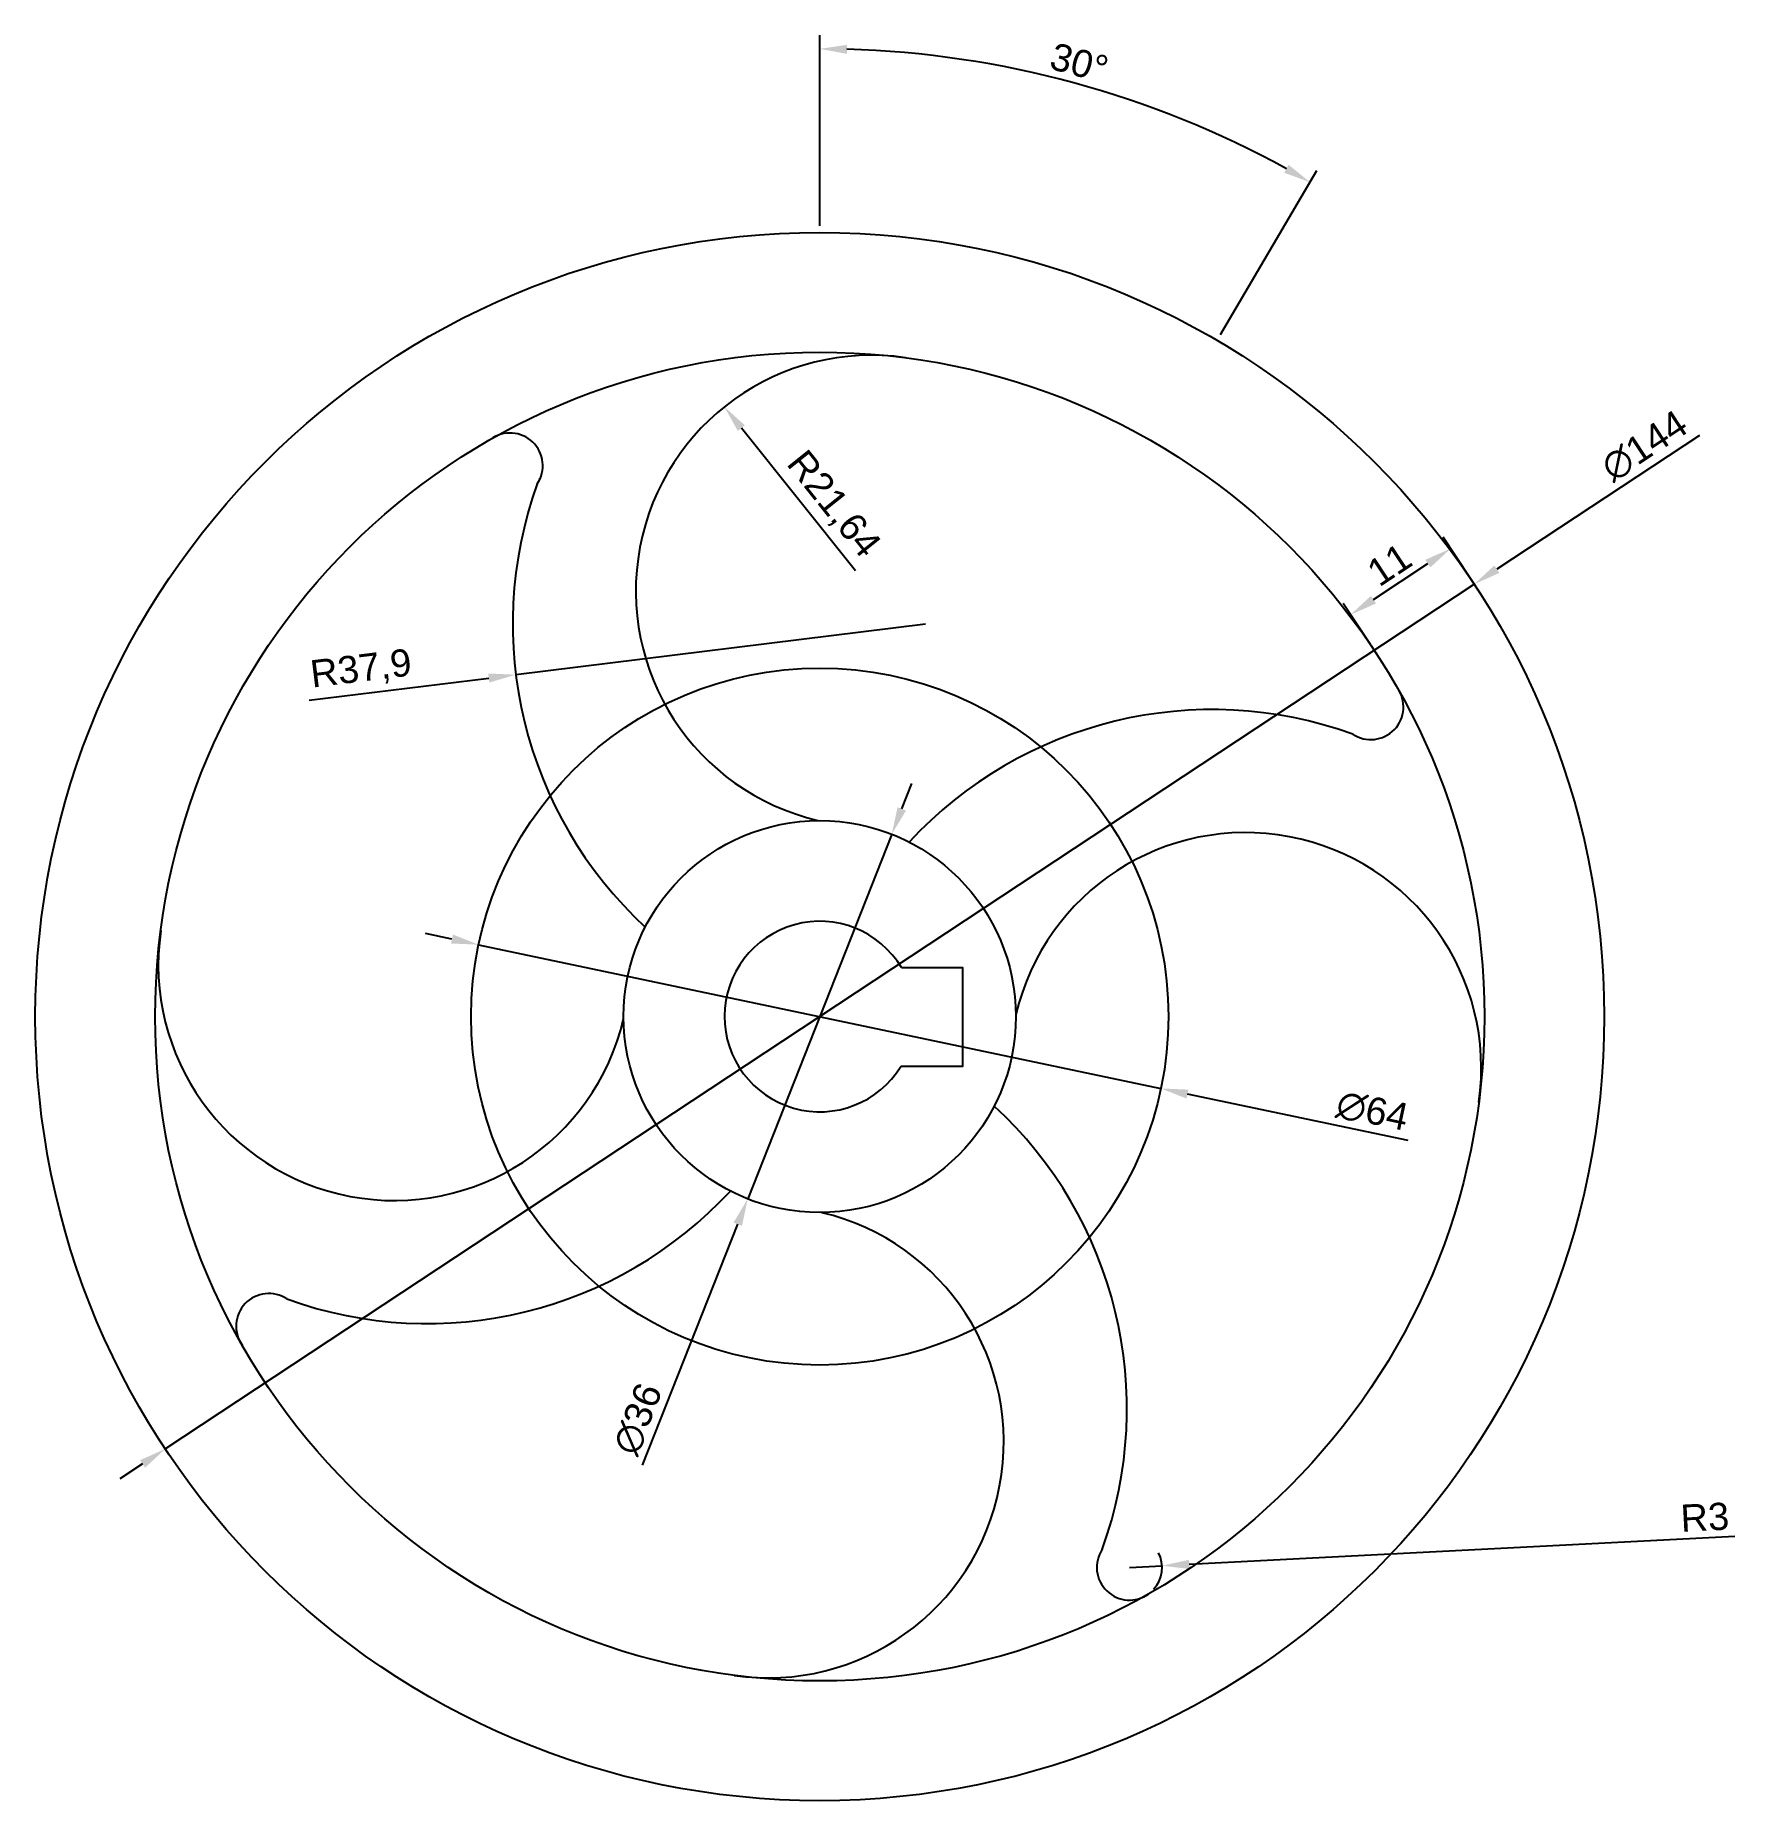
# Model space of a CAD drawing. Header units: millimetres. Extents: x 2442 to 5074, y 1939 to 4111.
# Drawn here: x 2441.8 to 2597.8, y 1939.1 to 2101.2 of the extents above; entities outside this region: 2.
import ezdxf

# ---------------------------------------------------------------- set-up
doc = ezdxf.new("R2010")
doc.units = ezdxf.units.MM
doc.styles.get("Standard").update_dxf_attribs({"font": 'arial.ttf'})
doc.dimstyles.new('ISO-25', dxfattribs={"dimtxt": 2.5, "dimasz": 2.5, "dimexe": 1.25, "dimexo": 0.625, "dimtad": 1, "dimtxsty": 'Standard', "dimcen": 2.5, "dimadec": 0, "dimazin": 0, "dimtfac": 1, "dimtmove": 0, "dimatfit": 3, "dimfxl": 1, "dimarcsym": 0})

# ---------------------------------------------------------------- blocks, each defined once
blk = doc.blocks.new('*U4')
for centre, radius, start, end in [((15.92, 4.61), 21.64, 81.7482, 256.8252), ((-17.26, 16.11), 3, 326.3322, 126.0563), ((20.88, 1.57), 37.9, 160.1313, 227.2383)]:
    blk.add_arc(centre, radius, start, end)
blk = doc.blocks.new('*U5')
at = {"color": 0, "linetype": 'ByBlock', "lineweight": -2, "transparency": 16777216}
blk.add_blockref('*U4', (2502.63, 2045.55), dxfattribs=at)
for p, rotation in [((2548.26, 2022.25), 270), ((2479.33, 1999.91), 90), ((2524.96, 1976.61), 180)]:
    blk.add_blockref('*U4', p, dxfattribs=dict(at, rotation=rotation))
blk = doc.blocks.new('*D6')
at = {"color": 0, "lineweight": -2, "transparency": 16777216}
for p, q in [((2594.53, 2064.44), (2575.94, 2052.16)), ((2453.72, 1971.38), (2573.86, 2050.78)), ((2451.64, 1970), (2449.55, 1968.63))]:
    blk.add_line(p, q, dxfattribs=at)
at = {"color": 0, "transparency": 16777216}
for points in [[(2575.71, 2052.5), (2576.17, 2051.81), (2573.86, 2050.78)], [(2451.41, 1970.35), (2451.87, 1969.66), (2453.72, 1971.38)]]:
    blk.add_solid(points, dxfattribs=at)
at = {"layer": 'Defpoints', "color": 0, "transparency": 16777216}
for p in [(2573.86, 2050.78), (2453.72, 1971.38)]:
    blk.add_point(p, dxfattribs=at)
at = {"color": 0, "transparency": 16777216, "insert": (2589.49, 2063.47), "char_height": 2.5, "attachment_point": 5, "rotation": 33.46}
blk.add_mtext('∅144', dxfattribs=at)
blk = doc.blocks.new('*D7')
at = {"color": 0, "lineweight": -2, "transparency": 16777216}
for p, q in [((2573.51, 2051.3), (2571.01, 2055.09)), ((2564.61, 2049.36), (2569.61, 2052.67)), ((2564.34, 2045.23), (2561.83, 2049.02))]:
    blk.add_line(p, q, dxfattribs=at)
at = {"color": 0, "transparency": 16777216}
for points in [[(2569.38, 2053.02), (2569.84, 2052.32), (2571.7, 2054.05)], [(2564.38, 2049.71), (2564.84, 2049.01), (2562.52, 2047.98)]]:
    blk.add_solid(points, dxfattribs=at)
at = {"layer": 'Defpoints', "color": 0, "transparency": 16777216}
for p in [(2571.7, 2054.05), (2573.86, 2050.78), (2564.68, 2044.71)]:
    blk.add_point(p, dxfattribs=at)
at = {"color": 0, "transparency": 16777216, "insert": (2566.07, 2052.58), "char_height": 2.5, "attachment_point": 5, "rotation": 33.46}
blk.add_mtext('11', dxfattribs=at)
blk = doc.blocks.new('*D9')
at = {"color": 0, "lineweight": -2, "transparency": 16777216}
for p, q in [((2480.03, 2018.2), (2477.59, 2018.72)), ((2482.48, 2017.68), (2545.1, 2004.48)), ((2567.79, 1999.69), (2547.55, 2003.96))]:
    blk.add_line(p, q, dxfattribs=at)
at = {"color": 0, "transparency": 16777216}
for points in [[(2480.12, 2018.61), (2479.95, 2017.79), (2482.48, 2017.68)], [(2547.63, 2004.37), (2547.46, 2003.55), (2545.1, 2004.48)]]:
    blk.add_solid(points, dxfattribs=at)
at = {"layer": 'Defpoints', "color": 0, "transparency": 16777216}
for p in [(2482.48, 2017.68), (2545.1, 2004.48)]:
    blk.add_point(p, dxfattribs=at)
at = {"color": 0, "transparency": 16777216, "insert": (2564.51, 2002.4), "char_height": 2.5, "attachment_point": 5, "rotation": 348.0898}
blk.add_mtext('∅64', dxfattribs=at)
blk = doc.blocks.new('*D12')
at = {"color": 0, "lineweight": -2, "transparency": 16777216}
for p, q in [((2521.32, 2030.15), (2522.24, 2032.47)), ((2520.4, 2027.82), (2507.18, 1994.34)), ((2497.53, 1969.9), (2506.26, 1992.01))]:
    blk.add_line(p, q, dxfattribs=at)
at = {"color": 0, "transparency": 16777216}
for points in [[(2520.93, 2030.3), (2521.71, 2029.99), (2520.4, 2027.82)], [(2505.88, 1992.16), (2506.65, 1991.86), (2507.18, 1994.34)]]:
    blk.add_solid(points, dxfattribs=at)
at = {"layer": 'Defpoints', "color": 0, "transparency": 16777216}
for p in [(2520.4, 2027.82), (2507.18, 1994.34)]:
    blk.add_point(p, dxfattribs=at)
at = {"color": 0, "transparency": 16777216, "insert": (2497.09, 1974.13), "char_height": 2.5, "attachment_point": 5, "rotation": 68.4586}
blk.add_mtext('∅36', dxfattribs=at)
blk = doc.blocks.new('*D14')
at = {"color": 0, "lineweight": -2, "transparency": 16777216}
for p, q in [((2513.79, 2083.7), (2513.79, 2101.18)), ((2550.58, 2073.7), (2559.43, 2088.77))]:
    blk.add_line(p, q, dxfattribs=at)
blk.add_arc((2513.79, 2011.08), 88.85, 61.1802, 88.3878, dxfattribs=at)
at = {"color": 0, "transparency": 16777216}
for points in [[(2516.28, 2099.48), (2516.3, 2100.31), (2513.79, 2099.93)], [(2556.83, 2089.29), (2556.42, 2088.56), (2558.79, 2087.69)]]:
    blk.add_solid(points, dxfattribs=at)
at = {"layer": 'Defpoints', "color": 0, "transparency": 16777216}
for p in [(2544.6, 2094.42), (2513.79, 2083.08), (2550.26, 2073.16), (2513.79, 2011.08)]:
    blk.add_point(p, dxfattribs=at)
at = {"color": 0, "transparency": 16777216, "insert": (2537.61, 2098.65), "char_height": 2.5, "attachment_point": 5, "rotation": 344.784}
blk.add_mtext('30°', dxfattribs=at)
blk = doc.blocks.new('*D18')
at = {"color": 0, "lineweight": -2, "transparency": 16777216}
for p, q in [((2597.77, 1963.34), (2547.71, 1960.78)), ((2542.21, 1960.5), (2545.21, 1960.65))]:
    blk.add_line(p, q, dxfattribs=at)
blk.add_arc((2542.21, 1960.5), 3, 317.9929, 26.7965, dxfattribs=at)
at = {"color": 0, "transparency": 16777216}
blk.add_solid([(2547.69, 1961.2), (2547.73, 1960.36), (2545.21, 1960.65)], dxfattribs=at)
at = {"layer": 'Defpoints', "color": 0, "transparency": 16777216}
for p in [(2542.21, 1960.5), (2545.21, 1960.65)]:
    blk.add_point(p, dxfattribs=at)
at = {"color": 0, "transparency": 16777216, "insert": (2595.03, 1965.1), "char_height": 2.5, "attachment_point": 5, "rotation": 2.9232}
blk.add_mtext('R3', dxfattribs=at)
blk = doc.blocks.new('*D19')
at = {"color": 0, "lineweight": -2, "transparency": 16777216}
for p, q in [((2523.5, 2047.12), (2485.9, 2042.47)), ((2466.93, 2040.13), (2483.41, 2042.16))]:
    blk.add_line(p, q, dxfattribs=at)
at = {"color": 0, "transparency": 16777216}
blk.add_solid([(2483.36, 2042.58), (2483.47, 2041.75), (2485.9, 2042.47)], dxfattribs=at)
at = {"layer": 'Defpoints', "color": 0, "transparency": 16777216}
for p in [(2523.5, 2047.12), (2485.9, 2042.47)]:
    blk.add_point(p, dxfattribs=at)
at = {"color": 0, "transparency": 16777216, "insert": (2471.7, 2042.86), "char_height": 2.5, "attachment_point": 5, "rotation": 7.0432}
blk.add_mtext('R37,9', dxfattribs=at)
blk = doc.blocks.new('*D20')
at = {"color": 0, "lineweight": -2, "transparency": 16777216}
blk.add_line((2517.06, 2052.01), (2506.6, 2065.11), dxfattribs=at)
at = {"color": 0, "transparency": 16777216}
blk.add_solid([(2506.92, 2065.37), (2506.27, 2064.85), (2505.04, 2067.06)], dxfattribs=at)
at = {"layer": 'Defpoints', "color": 0, "transparency": 16777216}
for p in [(2505.04, 2067.06), (2518.54, 2050.15)]:
    blk.add_point(p, dxfattribs=at)
at = {"color": 0, "transparency": 16777216, "insert": (2514.96, 2058.05), "char_height": 2.5, "attachment_point": 5, "rotation": 308.6101}
blk.add_mtext('R21,64', dxfattribs=at)
blk = doc.blocks.new('*U2')
for centre, radius, start, end in [((19.94, 2.09), 20.12, 120.9652, 224.7563), ((-7.85, 10.23), 3, 309.3563, 125.238), ((29.33, -3.24), 37, 162.4576, 205.7986)]:
    blk.add_arc(centre, radius, start, end)
blk = doc.blocks.new('*U3')
at = {"color": 0, "linetype": 'ByBlock', "lineweight": -2, "transparency": 16777216}
blk.add_blockref('*U2', (2494.03, 2051.88), dxfattribs=at)
for p, rotation in [((2554.59, 2030.84), 270), ((2472.99, 1991.32), 89.99999999999997), ((2533.55, 1970.28), 180)]:
    blk.add_blockref('*U2', p, dxfattribs=dict(at, rotation=rotation))

msp = doc.modelspace()

# ---------------------------------------------------------------- linework, layer by layer
msp.add_lwpolyline([(2521.288, 2015.582), (2526.897, 2015.582), (2526.897, 2006.505), (2521.244, 2006.505)])
for centre, radius in [((4845.897, 4099.411), 3), ((2513.791, 2011.08), 72), ((2513.791, 2011.08), 61), ((2513.791, 2011.08), 32), ((2513.791, 2011.08), 18)]:
    msp.add_circle(centre, radius)
for centre, radius, start, end in [((2523.505, 2047.118), 37.895, 159.43452, 159.45665), ((2485.213, 2061.476), 3, 339.30581, 339.58536), ((2513.791, 2011.08), 8.745, 30.98903, 328.45492)]:
    msp.add_arc(centre, radius, start, end)

# ---------------------------------------------------------------- block references
for name, p in [('*U3', (2499.677, 2039.799)), ('*U5', (0, 0))]:
    msp.add_blockref(name, p)

# ---------------------------------------------------------------- dimensions: what is measured, and where the dimension line sits
dim = msp.add_angular_dim_3p(base=(2544.599, 2094.417), center=(2513.791, 2011.08), p1=(2550.26, 2073.16), p2=(2513.791, 2083.08), dimstyle='ISO-25')
dim.commit()
dim.dimension.update_dxf_attribs({"geometry": '*D14', "text_midpoint": (2537.61, 2098.65)})
for p1, p2, picture, middle in [((2453.724, 1971.382), (2573.859, 2050.777), '*D6', (2590.576, 2061.825)), ((2520.4, 2027.822), (2507.182, 1994.337), '*D12', (2498.92, 1973.408)), ((2482.48, 2017.684), (2545.102, 2004.475), '*D9', (2564.103, 2000.468))]:
    dim = msp.add_diameter_dim_2p(p1=p1, p2=p2, dimstyle='ISO-25')
    dim.commit()
    dim.dimension.update_dxf_attribs({"geometry": picture, "text_midpoint": middle, "dimtype": 163})
for center, mpoint, picture, middle in [((2518.542, 2050.152), (2505.036, 2067.065), '*D20', (2513.294, 2056.723)), ((2523.505, 2047.118), (2485.895, 2042.471), '*D19', (2471.961, 2040.75)), ((2542.214, 1960.499), (2545.21, 1960.652), '*D18', (2595.131, 1963.201))]:
    dim = msp.add_radius_dim(center=center, mpoint=mpoint, dimstyle='ISO-25')
    dim.commit()
    dim.dimension.update_dxf_attribs({"geometry": picture, "text_midpoint": middle, "dimtype": 164})
dim = msp.add_aligned_dim(p1=(2564.682, 2044.712), p2=(2573.859, 2050.777), distance=3.919, dimstyle='ISO-25')
dim.commit()
dim.dimension.update_dxf_attribs({"geometry": '*D7', "text_midpoint": (2566.073, 2052.582)})

doc.saveas('drawing.dxf')
